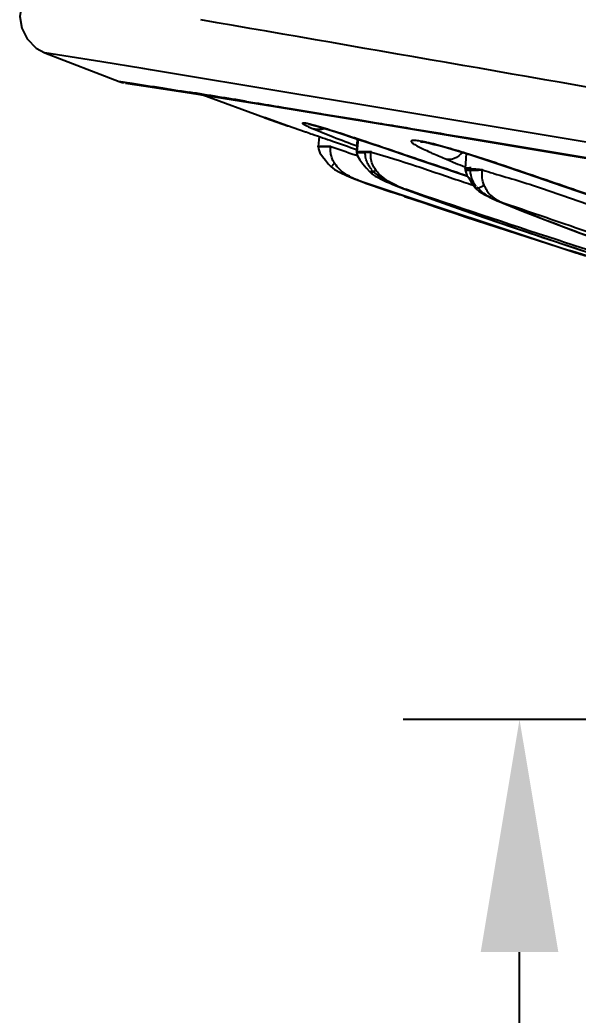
# Model space of a CAD drawing. Header units: millimetres. Extents: x 601 to 1195, y -13 to 407.
# Drawn here: x 818.8 to 824.79, y 292.47 to 303.16 of the extents above; entities that cross this region are included whole.
import ezdxf

# ---------------------------------------------------------------- set-up
doc = ezdxf.new("R2010")
doc.units = ezdxf.units.MM
doc.header["$LTSCALE"] = 0.1
doc.layers.add('DIM', color=3, linetype='Continuous')
doc.styles.get("Standard").update_dxf_attribs({"font": 'arial.ttf'})
doc.dimstyles.new('ISO-25', dxfattribs={"dimtxt": 2.5, "dimasz": 2.5, "dimexe": 1.25, "dimexo": 0.625, "dimtad": 1, "dimlfac": 1.666667, "dimtxsty": 'Standard', "dimcen": 2.5, "dimadec": 0, "dimazin": 0, "dimtfac": 1, "dimtmove": 0, "dimatfit": 3, "dimfxl": 0, "dimarcsym": 0})

# ---------------------------------------------------------------- blocks, each defined once
blk = doc.blocks.new('*D4')
at = {"layer": 'Defpoints', "color": 0}
for p in [(824.165, 295.645), (836.755, 295.645), (888.958, 151.37)]:
    blk.add_point(p, dxfattribs=at)
at = {"layer": 'DIM', "color": 0, "lineweight": -2}
for p, q in [((836.13, 295.645), (822.915, 295.645)), ((824.165, 153.87), (824.165, 293.145)), ((888.333, 151.37), (822.915, 151.37))]:
    blk.add_line(p, q, dxfattribs=at)
at = {"layer": 'DIM', "color": 0}
for points in [[(823.748, 293.145), (824.582, 293.145), (824.165, 295.645)], [(823.748, 153.87), (824.582, 153.87), (824.165, 151.37)]]:
    blk.add_solid(points, dxfattribs=at)
at = {"layer": 'DIM', "color": 0, "insert": (822.038, 223.508), "char_height": 2.5, "attachment_point": 5, "rotation": 90}
blk.add_mtext('240,46', dxfattribs=at)
blk = doc.blocks.new('*D7')
at = {"layer": 'Defpoints', "color": 0}
for p in [(1049.711, 364.428), (818.81, 303.135), (1049.711, 217.456)]:
    blk.add_point(p, dxfattribs=at)
at = {"layer": 'DIM', "color": 0, "lineweight": -2}
for p, q in [((818.81, 303.76), (818.81, 365.678)), ((1049.711, 218.081), (1049.711, 365.678)), ((821.31, 364.428), (1047.211, 364.428))]:
    blk.add_line(p, q, dxfattribs=at)
at = {"layer": 'DIM', "color": 0}
for points in [[(821.31, 364.845), (821.31, 364.011), (818.81, 364.428)], [(1047.211, 364.845), (1047.211, 364.011), (1049.711, 364.428)]]:
    blk.add_solid(points, dxfattribs=at)
at = {"layer": 'DIM', "color": 0, "insert": (934.261, 366.556), "char_height": 2.5, "attachment_point": 5}
blk.add_mtext('384,84', dxfattribs=at)

msp = doc.modelspace()

# ---------------------------------------------------------------- linework, layer by layer
for p, q in [((819.68, 302.7104), (819.0675, 302.8077)), ((819.0693, 302.8069), (819.8667, 302.4981)), ((820.1222, 302.6376), (819.68, 302.7104)), ((820.203, 302.6242), (820.1222, 302.6376)), ((821.7513, 302.3678), (820.203, 302.6242)), ((819.867, 302.498), (819.8667, 302.4981)), ((819.9329, 302.4816), (820.1089, 302.4577)), ((819.9329, 302.4816), (820.127, 302.4527)), ((820.0073, 302.4793), (820.2003, 302.4503)), ((820.1089, 302.4577), (820.6418, 302.3751)), ((820.127, 302.4527), (820.7143, 302.3624)), ((820.6418, 302.3751), (821.5373, 302.2296)), ((820.7143, 302.3624), (820.7681, 302.3537)), ((820.7637, 302.3553), (821.4266, 302.1125)), ((822.4509, 302.2516), (821.7513, 302.3678)), ((821.5373, 302.2296), (822.7993, 302.0212)), ((821.6122, 302.2235), (821.7275, 302.2046)), ((821.7275, 302.2046), (822.0266, 302.1555)), ((822.0266, 302.1555), (822.0437, 302.1527)), ((830.2221, 300.961), (822.4509, 302.2516)), ((821.6737, 302.0241), (821.4257, 302.1107)), ((821.4257, 302.1107), (821.4279, 302.1099)), ((821.4286, 302.1097), (821.674, 302.0239)), ((822.0437, 302.1527), (822.4274, 302.0895)), ((822.4274, 302.0895), (822.6267, 302.0565)), ((821.6744, 302.026), (821.8675, 301.9587)), ((821.8675, 301.9587), (821.8737, 301.9565)), ((822.7993, 302.0212), (824.404, 301.7544)), ((822.0128, 301.9082), (822.0043, 301.8006)), ((822.4234, 301.8818), (822.4132, 301.7529)), ((822.4316, 301.879), (822.4197, 301.7467)), ((822.453, 301.8723), (822.4233, 301.8821)), ((822.5252, 301.8478), (822.712, 301.7848)), ((823.5919, 301.8963), (824.9433, 301.6712)), ((822.0043, 301.8005), (822.0057, 301.7768)), ((822.4137, 301.737), (822.4254, 301.7015)), ((822.4142, 301.7693), (822.418, 301.768)), ((822.418, 301.768), (822.4234, 301.7662)), ((822.446, 301.7367), (822.4812, 301.7374)), ((822.5152, 301.7439), (822.4962, 301.7439)), ((822.5701, 301.7398), (822.5741, 301.7388)), ((823.3911, 301.7853), (823.4736, 301.7613)), ((823.4736, 301.7613), (823.5615, 301.7347)), ((824.404, 301.7544), (825.9347, 301.4992)), ((822.1427, 301.5811), (822.1792, 301.6209)), ((822.1794, 301.6207), (822.1427, 301.5811)), ((822.3985, 301.7118), (822.4038, 301.71)), ((822.4038, 301.71), (822.4243, 301.703)), ((822.4254, 301.7015), (822.4512, 301.6573)), ((822.4512, 301.6573), (822.4839, 301.6148)), ((823.5926, 301.725), (823.58, 301.5649)), ((822.1427, 301.5811), (822.1774, 301.5544)), ((822.1774, 301.5544), (822.2394, 301.5218)), ((822.556, 301.5288), (822.5715, 301.5135)), ((822.5714, 301.5135), (822.5829, 301.5041)), ((823.5817, 301.5801), (823.5766, 301.5822)), ((823.5888, 301.5772), (823.5817, 301.5801)), ((823.5819, 301.5492), (823.5817, 301.5487)), ((823.5817, 301.5486), (823.5878, 301.5252)), ((823.5878, 301.5252), (823.6006, 301.4941)), ((823.9545, 301.6075), (823.9558, 301.6083)), ((822.4693, 301.423), (822.4701, 301.4227)), ((822.4701, 301.4227), (824.7731, 300.6594)), ((822.648, 301.4662), (822.6792, 301.4509)), ((822.6792, 301.4509), (822.7086, 301.4359)), ((823.5851, 301.4896), (823.5641, 301.4967)), ((823.6072, 301.4821), (823.5851, 301.4896)), ((823.6006, 301.4941), (823.6157, 301.4665)), ((823.6157, 301.4665), (823.631, 301.4415)), ((822.811, 301.3054), (822.8865, 301.2797)), ((822.8993, 301.3552), (822.9212, 301.3471)), ((822.911, 301.3508), (822.9834, 301.3243)), ((822.95, 301.3369), (822.9213, 301.3471)), ((823.6427, 301.3932), (823.6687, 301.3846)), ((823.688, 301.3588), (823.6958, 301.3498)), ((823.6958, 301.3497), (823.7008, 301.3444)), ((823.7008, 301.3444), (823.7329, 301.3184)), ((822.8969, 301.2762), (822.8866, 301.2797)), ((822.9297, 301.265), (822.8969, 301.2762)), ((823.9891, 301.1932), (823.9287, 301.2161)), ((824.7354, 300.6724), (824.7022, 300.6829)), ((824.7733, 300.6604), (824.7354, 300.6724)), ((824.7632, 300.7088), (825.1281, 300.5897)), ((824.9291, 300.6113), (824.7733, 300.6604))]:
    msp.add_line(p, q)
for points in [[(818.9056, 303.4769), (818.8607, 303.4157), (818.8166, 303.3142), (818.8007, 303.1961), (818.8198, 303.0731), (818.8783, 302.9556), (818.9754, 302.8577), (819.0675, 302.8077)], [(819.866, 302.4986), (819.8989, 302.4882), (819.9136, 302.4848)], [(821.903, 302.0399), (821.9049, 302.0395), (821.9249, 302.0351), (821.9588, 302.0264), (822.0038, 302.014), (822.0586, 301.9981)], [(822.0586, 301.9981), (822.1219, 301.9789), (822.1927, 301.9568), (822.2694, 301.9323), (822.3509, 301.9057)], [(822.3509, 301.9057), (822.4363, 301.8775), (822.5252, 301.8478)], [(823.1063, 301.8523), (823.1055, 301.8523), (823.1171, 301.8509), (823.1479, 301.8457), (823.1929, 301.8364), (823.2495, 301.823), (823.316, 301.8059), (823.3911, 301.7853)], [(822.0057, 301.7768), (822.022, 301.7339), (822.0493, 301.693), (822.0816, 301.6521), (822.1151, 301.6119), (822.1427, 301.5811)], [(822.4151, 301.7522), (822.4132, 301.7487), (822.4128, 301.7422), (822.4137, 301.737)], [(822.712, 301.7848), (823.115, 301.6481), (823.2226, 301.6116), (823.6077, 301.4811)], [(823.5615, 301.7347), (823.6534, 301.706), (823.7486, 301.6754), (823.8465, 301.6434), (823.9545, 301.6075)], [(822.2394, 301.5218), (822.3069, 301.4876), (822.3829, 301.4552), (822.467, 301.4238)], [(822.4839, 301.6148), (822.5181, 301.573), (822.556, 301.5288)], [(823.5801, 301.5649), (823.5802, 301.5593), (823.5817, 301.5487)], [(823.9545, 301.6075), (824.2399, 301.5111), (824.6338, 301.376), (824.9912, 301.2527)], [(822.5829, 301.5041), (822.6156, 301.483), (822.648, 301.4662)], [(822.7086, 301.4359), (822.738, 301.4217), (822.7674, 301.4086), (822.7958, 301.3964)], [(823.631, 301.4415), (823.6458, 301.4184), (823.6601, 301.3969), (823.674, 301.377), (823.688, 301.3588)], [(822.7958, 301.3964), (822.8231, 301.385), (822.8496, 301.3742)], [(822.8496, 301.3742), (822.8753, 301.3642), (822.8993, 301.3552)], [(822.9834, 301.3243), (823.2385, 301.232), (823.5087, 301.136), (823.7951, 301.0359), (824.0988, 300.9315), (824.4209, 300.8226), (824.7632, 300.7088)], [(823.7329, 301.3184), (823.7645, 301.2993), (823.7935, 301.2823)], [(823.7935, 301.2823), (823.8235, 301.2652), (823.8513, 301.2511), (823.8766, 301.239), (823.9018, 301.2276), (823.924, 301.2181), (823.9287, 301.2161)], [(823.9266, 301.217), (824.1889, 301.1107), (824.4863, 300.995), (824.817, 300.8702), (825.1844, 300.7354)]]:
    msp.add_lwpolyline(points)
for centre, radius, start, end in [((421.3545, -2001.5968), 2339.1062, 80.0289489, 80.1689189), ((781.5311, 57.2549), 248.2262, 80.796144, 80.939787), ((821.7071, 302.1185), 0.1002, 250.74516, 255.3408), ((864.1679, 423.1606), 128.3714, 250.897717, 251.018811), ((839.2363, 350.8004), 51.896, 250.76372, 251.06753), ((822.4453, 301.7894), 0.3149, 212.38505, 213.63687), ((829.5214, 316.2426), 15.8199, 247.15994, 247.92728), ((823.9652, 310.4993), 8.9468, 268.27822, 268.73192), ((823.8595, 301.5422), 0.0931, 172.25417, 175.93295), ((825.063, 305.4141), 4.0769, 251.45747, 253.13577), ((850.2662, 381.6708), 84.9258, 250.894491, 251.192174), ((849.7359, 380.1292), 83.2954, 250.892681, 251.140661), ((838.083, 344.9767), 45.9134, 251.53495, 251.66867), ((825.1876, 305.8196), 4.5012, 253.11639, 253.23951), ((823.4284, 302.6619), 1.4087, 248.45143, 250.14474), ((851.9937, 386.7726), 90.312, 251.227137, 252.410727), ((824.1197, 301.5474), 0.3775, 247.87925, 249.10931), ((824.1653, 301.6657), 0.5043, 249.05714, 249.54915)]:
    msp.add_arc(centre, radius, start, end)
for points, knots in [([(819.8661, 302.4983), (819.8661, 302.4984), (819.8659, 302.4984), (819.866, 302.4985), (819.8661, 302.4985)], [0, 0, 0, 0, 0.5737407, 1, 1, 1, 1]), ([(819.8661, 302.4985), (819.8687, 302.4999), (819.8764, 302.4976), (819.8887, 302.4969), (819.9137, 302.4927), (819.9536, 302.4869), (819.9881, 302.4821), (820.0073, 302.4793)], [0, 0, 0, 0, 0.0633203, 0.1483889, 0.2682676, 0.5914868, 1, 1, 1, 1]), ([(820.2003, 302.4503), (820.23, 302.4458), (820.3699, 302.4242), (820.5097, 302.4016), (820.6199, 302.384)], [0, 0, 0, 0, 0.2120237, 1, 1, 1, 1]), ([(821.2343, 302.2853), (821.2645, 302.2804), (821.3904, 302.2599), (821.5164, 302.2392), (821.6122, 302.2235)], [0, 0, 0, 0, 0.2393292, 1, 1, 1, 1]), ([(821.9133, 302.0397), (821.9008, 302.0428), (821.8836, 302.0469), (821.8625, 302.0508), (821.8511, 302.0526), (821.8429, 302.0529), (821.8376, 302.0531), (821.8342, 302.0504), (821.837, 302.0465), (821.8415, 302.043), (821.8493, 302.0379), (821.8598, 302.032), (821.8732, 302.0251), (821.8893, 302.0173), (821.9159, 302.005), (821.9373, 301.9957), (821.9524, 301.9893)], [0, 0, 0, 0, 0.1798378, 0.2482346, 0.302087, 0.3404989, 0.3639774, 0.3760218, 0.3908906, 0.4191507, 0.461833, 0.5185914, 0.5890514, 0.6728218, 0.76954, 1, 1, 1, 1]), ([(822.6267, 302.0565), (822.7033, 302.0438), (823.0251, 301.9905), (823.3469, 301.9371), (823.5919, 301.8963)], [0, 0, 0, 0, 0.2382316, 1, 1, 1, 1]), ([(821.8737, 301.9565), (821.8968, 301.9484), (821.9914, 301.9155), (822.0861, 301.8827), (822.1577, 301.8579)], [0, 0, 0, 0, 0.2439578, 1, 1, 1, 1]), ([(821.9764, 302.0229), (821.9706, 302.0245), (821.9497, 302.0303), (821.9286, 302.0359), (821.9133, 302.0397)], [0, 0, 0, 0, 0.2753142, 1, 1, 1, 1]), ([(822.0674, 301.9933), (822.048, 301.9862), (822.0091, 301.9782), (821.9698, 301.9837), (821.9524, 301.9893)], [0, 0, 0, 0, 0.5298377, 1, 1, 1, 1]), ([(821.9524, 301.9893), (822.0223, 301.9593), (822.1781, 301.898), (822.3347, 301.8387), (822.4202, 301.8067)], [0, 0, 0, 0, 0.4547229, 1, 1, 1, 1]), ([(822.4233, 301.8821), (822.3421, 301.9091), (822.1937, 301.9577), (822.0444, 302.0038), (821.9764, 302.0229)], [0, 0, 0, 0, 0.5478641, 1, 1, 1, 1]), ([(823.5641, 301.4967), (823.3782, 301.5598), (823.0078, 301.6849), (822.6377, 301.8107), (822.453, 301.8723)], [0, 0, 0, 0, 0.5020605, 1, 1, 1, 1]), ([(823.1139, 301.8559), (823.0948, 301.8594), (823.0636, 301.8644), (823.0276, 301.867), (823.0098, 301.8644), (823.0019, 301.8605), (823.0015, 301.8525), (823.0078, 301.8451), (823.0178, 301.8362), (823.0331, 301.8259), (823.0529, 301.814), (823.0871, 301.7954), (823.1378, 301.7703), (823.1808, 301.7505), (823.204, 301.74)], [0, 0, 0, 0, 0.1649084, 0.2703149, 0.3017288, 0.3214, 0.337479, 0.3621405, 0.4001847, 0.452681, 0.5187274, 0.5968735, 0.7833183, 1, 1, 1, 1]), ([(823.166, 301.8452), (823.1614, 301.8462), (823.144, 301.85), (823.1267, 301.8535), (823.1139, 301.8559)], [0, 0, 0, 0, 0.2673343, 1, 1, 1, 1]), ([(823.592, 301.7262), (823.5154, 301.75), (823.3742, 301.7923), (823.2317, 301.8306), (823.166, 301.8452)], [0, 0, 0, 0, 0.5434316, 1, 1, 1, 1]), ([(822.1381, 301.8018), (822.1237, 301.8017), (822.0936, 301.8015), (821.9744, 301.8009), (822.0045, 301.8004)], [0, 0, 0, 0, 0.3239832, 1, 1, 1, 1]), ([(822.0045, 301.8004), (822.0214, 301.8003), (822.0662, 301.8017), (822.111, 301.8016), (822.1389, 301.8017)], [0, 0, 0, 0, 0.3764973, 1, 1, 1, 1]), ([(822.1794, 301.6207), (822.1709, 301.6338), (822.1558, 301.6614), (822.1405, 301.7063), (822.135, 301.7458), (822.1361, 301.7778), (822.1381, 301.7938), (822.1381, 301.8018)], [0, 0, 0, 0, 0.2465222, 0.4952775, 0.7459958, 0.8725548, 1, 1, 1, 1]), ([(822.4142, 301.7373), (822.4141, 301.7372), (822.414, 301.7372), (822.414, 301.737), (822.414, 301.737)], [0, 0, 0, 0, 0.7052781, 1, 1, 1, 1]), ([(822.414, 301.737), (822.4147, 301.7365), (822.4182, 301.7369), (822.4245, 301.7363), (822.4344, 301.7366), (822.4419, 301.7366), (822.446, 301.7367)], [0, 0, 0, 0, 0.0854969, 0.2971317, 0.6157851, 1, 1, 1, 1]), ([(822.4157, 301.7522), (822.4156, 301.7522), (822.4154, 301.7523), (822.4152, 301.7523), (822.4151, 301.7522)], [0, 0, 0, 0, 0.6330336, 1, 1, 1, 1]), ([(822.4205, 301.7477), (822.4199, 301.7482), (822.4183, 301.7497), (822.4169, 301.7515), (822.4157, 301.7522)], [0, 0, 0, 0, 0.3784742, 1, 1, 1, 1]), ([(822.4962, 301.7439), (822.4842, 301.7438), (822.4618, 301.7443), (822.4393, 301.7446), (822.4289, 301.7459)], [0, 0, 0, 0, 0.5360193, 1, 1, 1, 1]), ([(822.5374, 301.6133), (822.5281, 301.6316), (822.512, 301.6721), (822.5078, 301.716), (822.5097, 301.7386)], [0, 0, 0, 0, 0.4747516, 1, 1, 1, 1]), ([(822.5848, 301.6112), (822.5769, 301.6311), (822.568, 301.663), (822.5685, 301.7066), (822.5691, 301.7287), (822.5695, 301.7398)], [0, 0, 0, 0, 0.4926711, 0.744385, 1, 1, 1, 1]), ([(822.5741, 301.7388), (822.7372, 301.6962), (823.0597, 301.5916), (823.3797, 301.4809), (823.541, 301.427)], [0, 0, 0, 0, 0.4977499, 1, 1, 1, 1]), ([(823.204, 301.74), (823.2179, 301.7337), (823.2765, 301.7075), (823.3355, 301.6822), (823.3805, 301.6632)], [0, 0, 0, 0, 0.2378561, 1, 1, 1, 1]), ([(823.5515, 301.7367), (823.5277, 301.7093), (823.4763, 301.6665), (823.4078, 301.6565), (823.3805, 301.6632)], [0, 0, 0, 0, 0.5642833, 1, 1, 1, 1]), ([(823.9558, 301.6083), (823.9254, 301.6185), (823.8044, 301.6586), (823.6831, 301.6978), (823.592, 301.7262)], [0, 0, 0, 0, 0.2511007, 1, 1, 1, 1]), ([(822.4693, 301.423), (822.4479, 301.4304), (822.3645, 301.4623), (822.2843, 301.5076), (822.2356, 301.5534)], [0, 0, 0, 0, 0.2528052, 1, 1, 1, 1]), ([(822.582, 301.5491), (822.5799, 301.5515), (822.5748, 301.5556), (822.567, 301.5661), (822.5534, 301.5845), (822.5434, 301.6016), (822.5374, 301.6133)], [0, 0, 0, 0, 0.1214496, 0.2463574, 0.4969265, 1, 1, 1, 1]), ([(822.5714, 301.5135), (822.5702, 301.5146), (822.5706, 301.52), (822.5728, 301.5273), (822.5769, 301.5381), (822.5804, 301.5457), (822.5824, 301.5501)], [0, 0, 0, 0, 0.1265133, 0.3428072, 0.6297602, 1, 1, 1, 1]), ([(822.6206, 301.5475), (822.6149, 301.5426), (822.6049, 301.5339), (822.5903, 301.5225), (822.5811, 301.516), (822.5732, 301.512), (822.5715, 301.5135)], [0, 0, 0, 0, 0.3720822, 0.6655357, 0.8881774, 1, 1, 1, 1]), ([(822.6776, 301.4658), (822.6545, 301.4817), (822.6252, 301.5048), (822.5991, 301.5314), (822.593, 301.5381)], [0, 0, 0, 0, 0.7545113, 1, 1, 1, 1]), ([(822.8142, 301.395), (822.7589, 301.4231), (822.6871, 301.4678), (822.6325, 301.5306), (822.6206, 301.5475)], [0, 0, 0, 0, 0.7493906, 1, 1, 1, 1]), ([(823.5801, 301.5649), (823.5802, 301.566), (823.5848, 301.5671), (823.5904, 301.5686), (823.6001, 301.57), (823.607, 301.5708), (823.6108, 301.5713)], [0, 0, 0, 0, 0.1057608, 0.33321, 0.6386182, 1, 1, 1, 1]), ([(823.5864, 301.5624), (823.5847, 301.5627), (823.5828, 301.563), (823.5801, 301.5642), (823.5801, 301.5649)], [0, 0, 0, 0, 0.7224109, 1, 1, 1, 1]), ([(823.5817, 301.5486), (823.5818, 301.5479), (823.5857, 301.5473), (823.5915, 301.5465), (823.6025, 301.5462), (823.6107, 301.546), (823.6154, 301.546)], [0, 0, 0, 0, 0.0709299, 0.2646435, 0.5867812, 1, 1, 1, 1]), ([(823.6963, 301.5566), (823.6755, 301.5572), (823.6454, 301.5582), (823.6087, 301.5602), (823.5929, 301.5613), (823.5864, 301.5624)], [0, 0, 0, 0, 0.5687295, 0.818848, 1, 1, 1, 1]), ([(823.6108, 301.5713), (823.6134, 301.5716), (823.6245, 301.5728), (823.6356, 301.5737), (823.6442, 301.5745)], [0, 0, 0, 0, 0.2317683, 1, 1, 1, 1]), ([(823.6154, 301.546), (823.6188, 301.546), (823.6329, 301.5459), (823.647, 301.5461), (823.6578, 301.5462)], [0, 0, 0, 0, 0.2349206, 1, 1, 1, 1]), ([(823.6598, 301.4419), (823.656, 301.4507), (823.6422, 301.4882), (823.6367, 301.5292), (823.6391, 301.5595)], [0, 0, 0, 0, 0.2395162, 1, 1, 1, 1]), ([(823.6578, 301.5462), (823.6666, 301.5463), (823.7029, 301.547), (823.7391, 301.548), (823.7665, 301.5488)], [0, 0, 0, 0, 0.2423722, 1, 1, 1, 1]), ([(823.7838, 301.3853), (823.7734, 301.4099), (823.7578, 301.4644), (823.7631, 301.5203), (823.7661, 301.5488)], [0, 0, 0, 0, 0.4832549, 1, 1, 1, 1]), ([(824.997, 301.252), (824.9112, 301.2815), (824.5644, 301.4009), (824.2173, 301.5199), (823.9558, 301.6083)], [0, 0, 0, 0, 0.2473657, 1, 1, 1, 1]), ([(822.911, 301.3508), (822.8905, 301.3584), (822.8097, 301.39), (822.7311, 301.4289), (822.6776, 301.4658)], [0, 0, 0, 0, 0.2513401, 1, 1, 1, 1]), ([(823.6938, 301.3833), (823.6922, 301.3854), (823.6883, 301.3894), (823.6823, 301.3989), (823.6718, 301.4159), (823.6642, 301.4314), (823.6598, 301.4419)], [0, 0, 0, 0, 0.1181914, 0.2430202, 0.4954395, 1, 1, 1, 1]), ([(823.8896, 301.5097), (823.9752, 301.4839), (824.1475, 301.4381), (824.3994, 301.3518), (824.649, 301.2659), (824.8152, 301.2099), (824.898, 301.1821)], [0, 0, 0, 0, 0.2531595, 0.5040452, 0.7528736, 1, 1, 1, 1]), ([(822.9499, 301.337), (823.301, 301.2083), (824.0157, 300.9568), (824.7344, 300.7175), (825.0992, 300.5992)], [0, 0, 0, 0, 0.4937274, 1, 1, 1, 1]), ([(825.1073, 300.6222), (824.9276, 300.6797), (824.2067, 300.9126), (823.4886, 301.154), (822.95, 301.337)], [0, 0, 0, 0, 0.2490814, 1, 1, 1, 1]), ([(823.6958, 301.3497), (823.6926, 301.3533), (823.6906, 301.3661), (823.6925, 301.3774), (823.694, 301.3843)], [0, 0, 0, 0, 0.4059425, 1, 1, 1, 1]), ([(823.7838, 301.3853), (823.7661, 301.3738), (823.7448, 301.3602), (823.7183, 301.3491), (823.7076, 301.3456), (823.6986, 301.3466), (823.6958, 301.3497)], [0, 0, 0, 0, 0.6464473, 0.7692014, 0.8707751, 1, 1, 1, 1]), ([(823.9263, 301.2171), (823.9123, 301.223), (823.8564, 301.2479), (823.8027, 301.279), (823.7668, 301.3079)], [0, 0, 0, 0, 0.2474042, 1, 1, 1, 1]), ([(823.7834, 301.3843), (823.786, 301.3782), (823.7965, 301.3545), (823.8101, 301.3322), (823.8213, 301.3166)], [0, 0, 0, 0, 0.2584563, 1, 1, 1, 1]), ([(823.8213, 301.3166), (823.8409, 301.2894), (823.8895, 301.2429), (823.9475, 301.21), (823.9775, 301.1977)], [0, 0, 0, 0, 0.5087669, 1, 1, 1, 1]), ([(823.9891, 301.1932), (824.1133, 301.142), (824.3694, 301.0407), (824.8986, 300.8393), (825.3046, 300.6924), (825.5789, 300.5956)], [0, 0, 0, 0, 0.2373846, 0.4863074, 1, 1, 1, 1]), ([(826.0578, 300.4896), (825.716, 300.6032), (825.0261, 300.8366), (824.3377, 301.0744), (823.9892, 301.1933)], [0, 0, 0, 0, 0.4944769, 1, 1, 1, 1]), ([(824.773, 300.6593), (824.7763, 300.6587), (824.7885, 300.6539), (824.8157, 300.6465), (824.8576, 300.6329), (824.8904, 300.6228), (824.9088, 300.617)], [0, 0, 0, 0, 0.0704713, 0.2748823, 0.5940941, 1, 1, 1, 1])]:
    msp.add_open_spline(points, degree=3, knots=knots)
for points in [[(822.4289, 301.7459), (822.4261, 301.7463), (822.4232, 301.7468), (822.4205, 301.7477)], [(822.4812, 301.7374), (822.4951, 301.7376), (822.5091, 301.7378), (822.523, 301.7384)], [(822.5409, 301.743), (822.5324, 301.7433), (822.5238, 301.7437), (822.5152, 301.7439)], [(822.523, 301.7384), (822.5404, 301.7391), (822.5577, 301.7405), (822.575, 301.7417)], [(822.575, 301.7417), (822.5637, 301.7425), (822.5523, 301.7426), (822.5409, 301.743)], [(822.2356, 301.5534), (822.216, 301.5718), (822.1981, 301.5925), (822.1831, 301.615)], [(822.6206, 301.5475), (822.6061, 301.5671), (822.5939, 301.5886), (822.5848, 301.6112)], [(822.9111, 301.3517), (822.8782, 301.3647), (822.8457, 301.379), (822.8142, 301.395)], [(823.7668, 301.3079), (823.7461, 301.3245), (823.7268, 301.3431), (823.7099, 301.3635)]]:
    msp.add_open_spline(points, degree=3)

# ---------------------------------------------------------------- dimensions: what is measured, and where the dimension line sits
at = {"layer": 'DIM'}
dim = msp.add_linear_dim(base=(1049.7114, 364.4281), p1=(818.8103, 303.1346), p2=(1049.7114, 217.4557), dimstyle='ISO-25', dxfattribs=at)
dim.commit()
dim.dimension.update_dxf_attribs({"geometry": '*D7', "text_midpoint": (934.2608, 366.5555)})
dim = msp.add_linear_dim(base=(824.1651, 295.6455), p1=(888.9578, 151.3703), p2=(836.7548, 295.6455), angle=90, dimstyle='ISO-25', dxfattribs=at)
dim.commit()
dim.dimension.update_dxf_attribs({"geometry": '*D4', "text_midpoint": (822.0377, 223.5079)})

doc.saveas('drawing.dxf')
